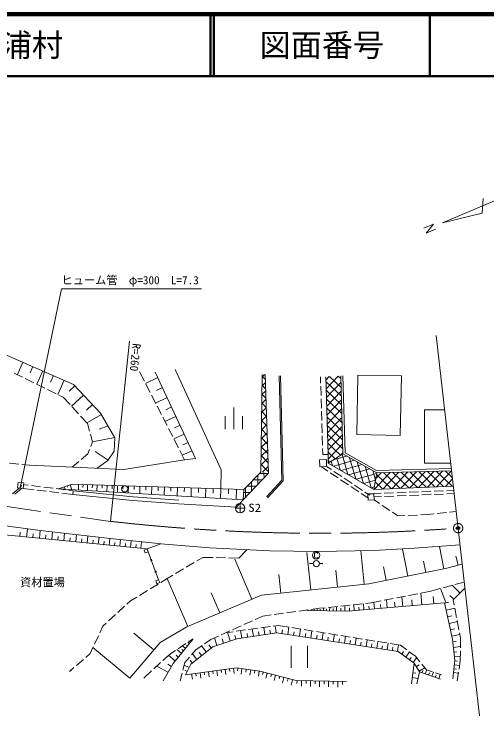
# Model space of a CAD drawing. Units: millimetres, scale not verified. Extents: x 40000 to 680000, y 20000 to 380000.
# Drawn here: x 477172 to 553151, y 267098 to 380000 of the extents above; entities that cross this region are included whole.
import ezdxf
from ezdxf.enums import TextEntityAlignment as Align

# ---------------------------------------------------------------- set-up
doc = ezdxf.new("R2010")
doc.units = ezdxf.units.MM
doc.header["$LTSCALE"] = 1000
doc.header["$PDMODE"] = 32
doc.header["$PDSIZE"] = 500
doc.linetypes.add('CHAIN', pattern=[18.5, 12, -1.5, 3.5, -1.5])
for name, color, linetype, lineweight in [('M-BGD', 7, 'Continuous', 13), ('M-BMK', 2, 'CHAIN', 13), ('M-BMK-OTRS', 5, 'Continuous', 13), ('M-BMK-SRVR', 3, 'Continuous', 13), ('M-STR-HTXT', 7, 'Continuous', 13), ('M-TTL', 2, 'Continuous', 140), ('M-TTL-LINE', 7, 'Continuous', 50)]:
    doc.layers.add(name, color=color, linetype=linetype, lineweight=lineweight)
doc.layers.add('M-OTRS', color=6, linetype='Continuous')
doc.layers.add('M-TTL-TXT', color=7, linetype='Continuous')
doc.styles.add('ＭＳ ゴシック', font='')
doc.styles.get('ＭＳ ゴシック').set_extended_font_data('MS Gothic')

# ---------------------------------------------------------------- blocks, each defined once
blk = doc.blocks.new('open_arrow')
at = {"color": 0, "linetype": 'Continuous', "lineweight": -2}
blk.add_lwpolyline([(7.5, 1.25), (0, 0), (7.5, -1.25)], dxfattribs=at)

msp = doc.modelspace()

# ---------------------------------------------------------------- linework, layer by layer
at = {"layer": 'M-BGD'}
for p, q in [((474691, 325692), (486724, 320433)), ((478586, 323990), (477714, 321996)), ((480181, 323293), (479745, 322296)), ((477188, 322256), (478533, 321592)), ((481776, 322596), (480840, 320454)), ((483490, 321847), (483022, 320776)), ((498105, 320925), (497327, 322447)), ((506347, 308518), (499865, 322418)), ((503037, 322839), (510467, 306666)), ((516847, 306332), (517045, 322022)), ((517431, 322000), (517040, 321618)), ((517518, 321995), (518056, 306124)), ((520213, 305001), (519786, 321827)), ((520415, 304924), (519986, 321832)), ((529649, 321787), (529996, 309245)), ((530389, 309420), (530018, 321805)), ((532428, 321924), (532258, 312353)), ((539401, 321799), (532428, 321924)), ((539230, 312228), (539401, 321799)), ((478981, 321371), (480326, 320707)), ((485203, 321098), (484198, 318797)), ((500287, 321512), (498283, 320577)), ((517560, 320729), (517022, 320204)), ((517545, 321191), (517041, 321708)), ((526400, 321627), (526430, 320627)), ((527621, 309141), (527240, 321668)), ((527258, 321102), (527820, 321696)), ((527263, 320907), (529738, 318565)), ((527300, 319692), (529264, 321768)), ((527343, 318282), (529678, 320750)), ((527881, 321699), (529699, 319979)), ((529264, 321768), (529660, 321393)), ((480775, 320486), (482120, 319822)), ((482568, 319601), (483913, 318937)), ((486963, 320180), (486050, 319318)), ((486724, 320433), (491084, 315813)), ((499016, 319144), (498333, 320480)), ((501035, 319908), (500033, 319441)), ((517595, 319707), (517023, 320294)), ((526445, 320127), (526490, 318628)), ((484362, 318716), (485051, 318376)), ((488342, 318719), (486418, 316903)), ((499926, 317364), (499243, 318699)), ((517606, 319377), (517004, 318790)), ((517645, 318223), (517005, 318880)), ((527306, 319490), (529777, 317152)), ((527386, 316872), (529717, 319336)), ((485051, 318376), (486163, 317178)), ((501783, 318305), (499895, 317425)), ((517652, 318025), (516986, 317376)), ((517696, 316739), (516987, 317466)), ((526505, 318128), (526550, 316629)), ((527350, 318072), (529816, 315738)), ((527429, 315463), (529756, 317922)), ((486504, 316811), (487524, 315712)), ((489794, 317180), (488832, 316272)), ((500837, 315583), (500154, 316919)), ((502487, 316795), (501543, 316355)), ((512494, 316735), (512494, 313235)), ((517698, 316673), (516968, 315962)), ((526565, 316129), (526610, 314630)), ((527393, 316655), (529855, 314324)), ((527472, 314053), (529795, 316509)), ((546355, 316352), (543119, 316346)), ((543119, 316346), (543136, 307763)), ((487864, 315345), (488977, 314147)), ((491203, 315608), (488877, 314254)), ((491084, 315813), (493390, 311849)), ((501747, 313802), (501064, 315138)), ((503191, 315285), (501413, 314456)), ((511094, 315335), (511094, 313235)), ((513894, 315335), (513894, 313235)), ((517744, 315321), (516950, 314548)), ((517746, 315255), (516969, 316052)), ((527436, 315237), (529895, 312911)), ((527514, 312643), (529834, 315095)), ((488977, 314147), (489308, 312900)), ((517790, 313969), (516933, 313134)), ((517796, 313771), (516952, 314638)), ((526625, 314130), (526670, 312631)), ((492286, 313747), (490869, 313233)), ((502658, 312022), (501975, 313357)), ((503855, 313862), (502965, 313448)), ((517847, 312287), (516934, 313223)), ((527479, 313820), (529934, 311497)), ((527557, 311234), (529873, 313681)), ((489437, 312416), (489768, 311169)), ((493369, 311886), (489768, 311169)), ((493390, 311849), (493263, 309704)), ((504518, 312440), (502843, 311659)), ((517835, 312617), (516915, 311720)), ((517897, 310803), (516916, 311809)), ((526685, 312131), (526730, 310631)), ((527522, 312402), (529973, 310083)), ((527600, 309824), (529912, 312268)), ((532258, 312353), (539230, 312228)), ((489768, 311169), (489488, 310436)), ((503568, 310241), (502885, 311576)), ((505143, 311100), (504305, 310710)), ((517881, 311265), (516897, 310306)), ((527565, 310985), (529638, 309023)), ((527631, 308402), (529951, 310854)), ((489310, 309969), (489030, 309236)), ((492275, 308238), (490223, 309621)), ((493263, 309704), (492252, 308203)), ((504574, 308274), (503796, 309796)), ((505768, 309760), (504190, 309025)), ((517927, 309914), (516879, 308891)), ((517947, 309319), (516898, 310395)), ((526745, 310132), (526775, 309132)), ((527608, 309568), (528759, 308478)), ((529537, 308961), (529990, 309440)), ((535432, 306578), (530389, 309420)), ((489030, 309236), (487971, 308346)), ((494833, 306745), (504574, 308274)), ((504574, 308274), (506347, 308518)), ((517973, 308562), (516861, 307477)), ((517998, 307835), (516880, 308981)), ((527355, 308324), (526250, 308290)), ((526250, 308290), (526284, 307192)), ((526775, 309132), (527621, 309141)), ((527389, 307226), (527355, 308324)), ((527621, 309141), (527639, 307784)), ((527639, 307784), (529996, 309245)), ((528448, 308286), (530612, 308903)), ((529570, 306664), (529008, 308633)), ((530817, 305941), (529892, 309181)), ((529996, 309245), (535442, 306218)), ((532063, 305218), (531087, 308639)), ((476431, 307739), (477926, 307607)), ((478424, 307564), (479636, 307457)), ((479636, 307457), (494833, 306745)), ((487589, 308024), (486530, 307134)), ((492252, 308203), (490526, 306946)), ((518048, 306351), (516862, 307567)), ((518019, 307210), (517078, 306292)), ((526284, 307192), (527389, 307226)), ((526501, 307197), (527562, 306487)), ((527389, 307229), (528151, 306719)), ((527634, 308166), (527880, 307933)), ((527639, 307784), (534967, 303533)), ((528324, 307387), (528125, 308085)), ((528528, 307269), (531848, 308216)), ((529730, 306572), (533084, 307529)), ((533309, 304495), (532323, 307952)), ((534556, 303772), (533559, 307265)), ((543136, 307763), (547331, 307771)), ((510467, 306666), (510379, 303654)), ((518056, 306124), (513997, 301852)), ((514091, 303542), (516847, 306332)), ((518018, 306085), (516594, 306076)), ((517333, 305363), (517327, 306249)), ((527978, 306210), (529225, 305376)), ((528567, 306442), (529814, 305608)), ((530931, 305875), (534320, 306842)), ((532133, 305178), (535424, 306117)), ((535233, 305040), (534795, 306578)), ((534967, 303533), (535442, 306218)), ((535007, 303535), (537604, 306276)), ((535274, 305271), (536190, 306238)), ((547430, 306901), (535432, 306578)), ((535442, 306218), (547471, 306542)), ((536441, 303594), (539018, 306314)), ((539216, 303709), (536537, 306247)), ((537874, 303653), (540431, 306352)), ((540610, 303766), (537951, 306286)), ((539308, 303712), (541845, 306391)), ((542003, 303824), (539364, 306324)), ((540741, 303772), (543259, 306429)), ((543396, 303881), (540778, 306362)), ((542175, 303831), (544672, 306467)), ((544789, 303939), (542192, 306400)), ((546183, 303996), (543605, 306438)), ((543608, 303890), (546086, 306505)), ((547576, 304054), (545019, 306476)), ((545042, 303949), (547474, 306516)), ((547600, 305409), (546433, 306514)), ((517063, 305079), (515600, 305070)), ((516339, 304317), (516330, 305808)), ((517776, 302395), (520213, 305001)), ((517922, 302258), (520415, 304924)), ((529641, 305098), (530888, 304265)), ((530230, 305330), (531477, 304497)), ((533334, 304481), (535230, 305022)), ((537823, 303651), (535395, 305952)), ((546476, 304008), (547621, 305218)), ((477990, 303752), (476902, 302815)), ((477303, 302765), (478412, 303720)), ((477744, 303771), (477813, 304676)), ((478658, 303702), (477744, 303771)), ((477813, 304676), (478727, 304606)), ((478727, 304606), (478658, 303702)), ((479459, 304209), (478704, 304300)), ((481445, 303968), (479956, 304149)), ((483430, 303728), (481941, 303908)), ((484294, 303623), (486530, 304375)), ((485242, 303942), (485370, 303559)), ((485716, 304101), (485780, 303910)), ((486189, 304261), (486447, 303495)), ((486530, 304375), (514091, 303542)), ((487530, 304345), (487502, 303432)), ((488261, 304323), (488247, 303866)), ((488991, 304301), (488962, 303345)), ((489756, 304278), (489742, 303800)), ((490521, 304255), (490491, 303254)), ((491322, 304230), (491307, 303730)), ((492123, 304206), (492091, 303158)), ((492961, 304181), (492945, 303657)), ((493800, 304155), (493767, 303058)), ((494678, 304129), (494661, 303580)), ((495555, 304102), (495521, 302954)), ((496474, 304075), (496457, 303500)), ((497393, 304047), (497357, 302844)), ((498355, 304018), (498337, 303416)), ((499317, 303989), (499279, 302730)), ((500324, 303958), (500305, 303329)), ((501332, 303928), (501292, 302610)), ((502386, 303896), (502366, 303237)), ((503440, 303864), (503399, 302484)), ((504544, 303830), (504523, 303141)), ((505648, 303797), (505604, 302353)), ((506804, 303762), (506782, 303040)), ((507960, 303727), (507914, 302215)), ((514352, 302226), (514342, 303796)), ((516107, 304073), (514606, 304064)), ((515345, 303272), (515336, 304802)), ((531304, 303987), (532551, 303154)), ((531892, 304219), (533139, 303385)), ((534536, 303784), (535036, 303926)), ((534967, 303533), (547753, 304061)), ((536430, 303594), (535186, 304772)), ((480393, 303491), (478658, 303702)), ((482379, 303251), (480889, 303431)), ((484364, 303010), (482875, 303191)), ((485416, 303487), (483927, 303667)), ((513997, 301852), (484294, 303623)), ((486595, 302740), (484860, 302950)), ((486668, 303335), (485912, 303427)), ((486668, 303335), (486595, 302740)), ((496276, 301756), (486595, 302740)), ((496328, 302354), (486668, 303335)), ((509169, 303691), (509147, 302934)), ((510379, 303654), (510331, 302071)), ((511646, 303616), (511622, 302824)), ((512913, 303577), (512862, 301920)), ((514091, 303542), (513997, 301852)), ((515151, 303067), (514064, 303060)), ((532966, 302876), (534028, 302166)), ((533555, 303108), (534317, 302598)), ((534015, 302805), (534996, 302834)), ((534045, 301808), (534015, 302805)), ((535036, 303536), (534977, 303592)), ((534985, 302865), (536162, 302912)), ((534996, 302834), (535025, 301837)), ((536662, 302932), (538161, 302991)), ((538660, 303011), (540159, 303070)), ((540659, 303090), (542157, 303149)), ((540698, 302571), (542197, 302630)), ((542657, 303169), (544156, 303228)), ((542697, 302650), (544196, 302709)), ((544656, 303248), (546154, 303307)), ((544695, 302729), (546194, 302788)), ((546654, 303327), (547831, 303373)), ((546694, 302808), (547890, 302855)), ((503595, 301228), (496276, 301756)), ((503638, 301826), (496328, 302354)), ((512910, 300708), (513997, 301852)), ((514195, 302061), (514008, 302060)), ((517922, 302258), (517776, 302395)), ((535025, 301837), (534045, 301808)), ((535005, 302346), (536202, 302393)), ((535893, 301251), (535025, 301837)), ((536702, 302413), (538200, 302472)), ((538700, 302492), (540199, 302551)), ((503595, 301228), (512910, 300708)), ((537549, 300131), (536307, 300971)), ((538831, 299265), (537964, 299851)), ((539974, 299317), (538831, 299265)), ((541971, 299407), (540473, 299339)), ((543614, 299481), (542471, 299430)), ((544672, 299600), (543614, 299481)), ((546660, 299824), (545169, 299656)), ((548215, 299998), (547157, 299879)), ((472856, 298056), (481390, 296947)), ((479177, 295867), (479310, 297217)), ((481236, 295664), (481362, 296951)), ((481390, 296947), (492641, 295636)), ((472904, 296486), (498555, 293955)), ((478097, 295974), (478164, 296649)), ((480206, 295766), (480270, 296409)), ((482236, 295565), (482298, 296191)), ((483237, 295466), (483361, 296717)), ((484210, 295370), (484271, 295979)), ((485184, 295274), (485304, 296491)), ((487077, 295087), (487194, 296271)), ((488919, 294906), (489033, 296057)), ((490710, 294729), (490821, 295848)), ((486131, 295181), (486189, 295773)), ((487998, 294997), (488055, 295572)), ((489815, 294817), (489870, 295377)), ((491581, 294643), (491635, 295187)), ((492452, 294557), (492560, 295646)), ((492641, 295636), (501412, 294709)), ((493313, 294472), (493366, 295010)), ((494174, 294387), (494280, 295463)), ((495025, 294303), (495077, 294835)), ((495876, 294219), (495981, 295283)), ((497560, 294053), (497664, 295105)), ((498555, 293955), (500758, 294778)), ((501412, 294709), (508636, 294117)), ((496718, 294136), (496770, 294662)), ((498555, 293955), (498087, 293780)), ((498087, 293780), (498262, 293311)), ((498730, 293486), (498555, 293955)), ((508636, 294117), (518257, 293648)), ((513306, 292497), (514581, 293827)), ((518257, 293648), (525984, 293539)), ((525984, 293539), (534961, 293705)), ((533448, 288291), (532877, 293667)), ((534961, 293705), (541432, 294068)), ((540435, 289603), (539573, 293964)), ((541432, 294068), (548826, 294628)), ((546239, 290750), (545522, 294378)), ((498262, 293311), (498730, 293486)), ((498730, 293486), (500402, 289012)), ((506560, 292058), (507481, 292608)), ((507481, 292608), (509144, 292577)), ((509644, 292567), (511144, 292538)), ((511643, 292529), (513306, 292497)), ((524846, 287378), (524208, 293387)), ((525470, 293219), (525441, 292692)), ((525441, 292692), (525507, 292592)), ((525547, 293311), (525470, 293219)), ((525507, 292592), (525599, 292515)), ((525647, 293378), (525547, 293311)), ((525599, 292515), (525815, 292503)), ((525863, 293366), (525647, 293378)), ((525815, 292503), (525913, 292546)), ((525955, 293288), (525863, 293366)), ((525913, 292546), (525965, 292615)), ((525999, 293214), (525955, 293288)), ((548544, 291339), (548165, 292778)), ((499352, 292124), (499079, 292248)), ((499278, 292322), (499154, 292049)), ((504844, 291031), (506131, 291801)), ((515356, 285874), (512621, 292301)), ((525241, 291608), (524650, 291641)), ((526244, 291607), (526808, 291621)), ((543337, 290177), (542978, 291990)), ((546513, 290804), (549181, 291506)), ((500052, 290250), (499779, 290375)), ((499978, 290449), (499854, 290176)), ((503127, 290005), (504414, 290775)), ((529147, 287834), (528861, 290522)), ((534191, 288369), (546513, 290804)), ((536946, 288914), (536515, 291094)), ((500747, 288571), (501777, 289198)), ((501777, 289198), (502698, 289749)), ((505073, 281498), (501794, 289203)), ((520038, 286867), (519719, 289872)), ((499039, 287530), (500320, 288311)), ((500402, 289012), (499933, 288837)), ((499933, 288837), (500108, 288369)), ((500108, 288369), (500577, 288544)), ((500577, 288544), (500402, 289012)), ((516909, 286535), (534191, 288369)), ((546086, 287706), (547533, 288100)), ((548829, 286865), (547571, 288110)), ((548016, 288232), (549507, 288638)), ((497331, 286490), (498612, 287270)), ((510215, 283686), (508847, 286900)), ((542676, 284952), (542518, 286855)), ((542525, 286856), (544112, 287168)), ((544112, 287168), (545604, 287575)), ((546533, 285323), (545694, 287599)), ((547744, 285769), (549618, 287663)), ((495875, 285603), (496904, 286230)), ((504917, 281432), (516909, 286535)), ((536637, 285699), (538109, 285988)), ((537131, 284492), (537025, 285775)), ((538600, 286085), (540071, 286374)), ((539631, 284699), (539501, 286262)), ((540562, 286470), (542034, 286760)), ((541153, 284825), (541075, 285777)), ((544610, 285112), (544510, 286321)), ((547832, 285858), (547203, 286481)), ((547906, 284904), (547744, 285769)), ((493837, 283734), (494942, 284747)), ((495311, 285085), (495875, 285603)), ((527682, 284564), (529173, 284721)), ((527879, 284024), (527884, 284585)), ((528978, 284015), (528984, 284701)), ((529670, 284774), (531162, 284931)), ((530322, 284004), (530329, 284843)), ((530812, 283968), (546349, 285276)), ((531659, 284984), (533151, 285142)), ((531831, 284052), (531753, 284994)), ((532612, 284117), (532571, 284605)), ((533393, 284182), (533312, 285158)), ((533648, 285194), (534559, 285290)), ((534236, 284252), (534192, 284779)), ((534559, 285290), (536147, 285602)), ((535078, 284322), (534991, 285375)), ((536105, 284407), (536051, 285048)), ((538381, 284596), (538316, 285377)), ((546349, 285276), (547600, 279452)), ((546353, 285257), (547053, 285407)), ((492363, 282382), (493468, 283396)), ((518987, 283415), (520473, 283619)), ((520968, 283687), (522454, 283891)), ((522950, 283959), (524436, 284163)), ((524210, 284054), (530812, 283968)), ((524379, 284053), (524380, 284114)), ((524879, 284048), (524880, 284171)), ((524931, 284231), (526274, 284415)), ((525379, 284044), (525380, 284198)), ((525879, 284040), (525882, 284347)), ((526274, 284415), (527184, 284511)), ((526379, 284036), (526381, 284260)), ((526879, 284032), (526883, 284480)), ((527379, 284028), (527381, 284309)), ((528429, 284019), (528431, 284363)), ((529650, 284009), (529653, 284429)), ((531077, 283997), (531081, 284470)), ((546594, 284137), (547993, 284438)), ((548274, 282938), (547998, 284412)), ((514110, 281792), (515477, 282409)), ((515933, 282615), (517149, 283163)), ((517149, 283163), (518491, 283348)), ((546824, 283064), (547495, 283208)), ((547055, 281990), (548397, 282278)), ((548641, 280972), (548366, 282446)), ((490935, 280462), (491430, 281527)), ((491430, 281527), (491994, 282044)), ((500630, 278906), (504917, 281432)), ((512287, 280970), (513654, 281587)), ((514853, 281000), (516338, 281209)), ((516833, 281279), (518318, 281488)), ((517458, 280196), (517288, 281345)), ((518813, 281558), (519612, 281670)), ((519274, 280465), (519106, 281600)), ((519612, 281670), (521298, 281397)), ((521158, 280213), (521340, 281390)), ((521792, 281317), (523273, 281076)), ((490092, 278649), (490724, 280009)), ((499623, 277724), (496435, 280438)), ((510464, 280147), (511831, 280764)), ((511915, 279178), (511462, 280530)), ((511578, 280539), (512377, 280651)), ((512819, 279481), (512630, 280046)), ((512872, 280721), (514357, 280930)), ((512967, 279530), (519404, 280484)), ((513756, 279647), (513581, 280826)), ((514687, 279785), (514601, 280367)), ((515619, 279923), (515446, 281087)), ((516539, 280059), (516453, 280634)), ((518366, 280330), (518282, 280898)), ((519404, 280484), (538879, 277474)), ((520216, 280358), (520307, 280947)), ((522088, 280069), (522178, 280651)), ((523019, 279925), (523199, 281088)), ((523766, 280996), (525247, 280756)), ((523938, 279783), (524027, 280358)), ((524858, 279641), (525035, 280790)), ((525740, 280676), (527221, 280436)), ((525766, 279501), (525854, 280068)), ((526674, 279360), (526850, 280496)), ((527715, 280356), (529195, 280115)), ((528469, 279083), (528643, 280205)), ((529689, 280035), (531169, 279795)), ((547276, 280960), (547920, 281098)), ((547497, 279930), (548784, 280207)), ((548895, 279615), (548733, 280480)), ((495761, 273187), (500630, 278906)), ((502723, 275544), (505972, 279501)), ((505338, 278728), (505091, 278931)), ((505972, 279501), (505207, 279005)), ((507794, 278709), (508792, 279393)), ((508792, 279393), (510008, 279942)), ((509091, 278233), (512967, 279530)), ((509752, 278454), (509353, 279646)), ((510833, 278816), (510607, 279492)), ((527572, 279222), (527659, 279783)), ((529356, 278946), (529442, 279500)), ((530243, 278809), (530414, 279917)), ((531119, 278674), (531204, 279221)), ((531663, 279715), (533143, 279474)), ((531995, 278538), (532165, 279633)), ((532861, 278404), (532945, 278945)), ((533637, 279394), (535118, 279154)), ((533727, 278271), (533894, 279353)), ((535437, 278006), (535602, 279075)), ((535611, 279074), (537092, 278834)), ((547600, 279452), (548000, 276057)), ((547649, 279033), (548215, 279100)), ((548885, 278064), (548895, 279615)), ((489386, 277131), (489881, 278195)), ((495761, 273187), (489840, 278106)), ((504055, 277167), (503311, 277778)), ((504787, 278734), (503528, 277919)), ((504379, 277561), (504133, 277763)), ((504703, 277955), (504210, 278360)), ((505020, 278342), (504897, 278443)), ((505565, 275428), (509091, 278233)), ((505669, 276917), (506382, 277743)), ((506382, 277743), (507381, 278427)), ((508062, 277414), (507301, 278372)), ((508849, 278040), (508458, 278532)), ((521711, 278360), (521711, 274860)), ((524336, 278360), (524336, 274860)), ((534582, 278138), (534664, 278673)), ((536282, 277876), (536364, 278404)), ((537127, 277745), (537291, 278801)), ((537585, 278754), (539272, 278480)), ((537962, 277616), (538043, 278138)), ((538797, 277487), (538958, 278531)), ((539272, 278480), (540260, 277739)), ((547756, 278129), (548887, 278262)), ((488685, 276518), (489386, 277131)), ((502343, 277152), (501096, 276014)), ((503077, 275975), (502012, 276850)), ((503108, 277647), (502343, 277152)), ((503566, 276571), (503194, 276877)), ((506531, 276196), (505819, 277091)), ((507296, 276805), (506916, 277284)), ((538879, 277474), (541474, 275591)), ((539470, 277046), (539768, 277457)), ((540128, 276568), (540725, 277391)), ((540660, 277439), (541648, 276698)), ((541648, 276698), (542382, 275810)), ((547845, 277374), (548316, 277430)), ((547934, 276620), (548877, 276731)), ((548872, 276013), (548882, 277564)), ((487179, 275201), (488309, 276189)), ((500727, 275678), (499619, 274667)), ((501126, 272766), (502723, 275544)), ((504307, 274466), (504628, 275713)), ((504628, 275713), (505342, 276539)), ((505815, 275626), (505459, 276074)), ((540722, 276137), (540991, 276508)), ((541474, 275591), (541004, 272285)), ((541316, 275706), (541855, 276448)), ((542309, 274220), (541474, 275591)), ((548000, 276057), (547695, 273070)), ((547990, 275958), (548404, 275916)), ((548663, 274632), (548872, 276013)), ((486102, 274259), (486803, 274872)), ((486102, 274259), (486391, 274513)), ((501902, 274116), (500131, 275134)), ((502452, 275072), (501854, 275415)), ((505301, 274894), (504517, 275282)), ((504990, 274267), (504599, 274461)), ((504717, 273716), (505565, 275428)), ((512911, 274824), (504717, 273716)), ((509759, 274398), (509873, 273559)), ((510430, 274489), (510487, 274069)), ((511101, 274579), (511214, 273743)), ((511770, 274670), (511827, 274252)), ((512439, 274760), (512552, 273927)), ((516674, 274304), (512911, 274824)), ((513106, 274797), (513048, 274381)), ((513772, 274705), (513649, 273816)), ((514484, 274607), (514422, 274162)), ((515195, 274509), (515077, 273654)), ((515879, 274414), (515820, 273987)), ((541817, 275028), (542273, 275306)), ((542261, 274298), (543174, 274854)), ((542701, 275425), (543435, 274537)), ((542737, 274065), (542854, 274386)), ((543251, 273878), (543485, 274520)), ((543435, 274537), (544401, 274205)), ((547860, 274680), (548244, 274641)), ((547922, 275295), (548751, 275210)), ((499249, 274330), (498003, 273193)), ((503862, 272734), (504183, 273981)), ((505708, 273850), (505822, 273003)), ((506385, 273941), (506442, 273518)), ((507063, 274033), (507177, 273189)), ((507738, 274124), (507795, 273702)), ((508413, 274216), (508527, 273374)), ((509086, 274307), (509143, 273886)), ((516563, 274320), (516449, 273497)), ((522510, 272780), (516674, 274304)), ((517208, 274165), (517103, 273763)), ((517851, 273997), (517634, 273169)), ((518513, 273824), (518405, 273410)), ((519176, 273651), (518954, 272803)), ((519855, 273474), (519744, 273050)), ((520533, 273296), (520306, 272428)), ((541145, 273275), (542082, 273142)), ((541251, 274025), (541720, 273959)), ((541901, 272282), (542309, 274220)), ((542309, 274220), (545677, 272996)), ((543780, 273686), (543900, 274016)), ((544308, 273494), (544548, 274154)), ((544851, 273296), (544974, 273636)), ((544874, 274042), (545839, 273709)), ((545394, 273099), (545641, 273778)), ((547797, 274065), (548566, 273986)), ((548379, 272756), (548589, 274137)), ((521228, 273115), (521114, 272681)), ((521922, 272933), (521690, 272044)), ((530563, 272626), (522510, 272780)), ((522638, 272777), (522629, 272318)), ((523373, 272763), (523355, 271865)), ((524091, 272750), (524083, 272300)), ((524810, 272736), (524793, 271830)), ((525535, 272722), (525526, 272269)), ((526260, 272708), (526242, 271795)), ((526990, 272694), (526981, 272238)), ((527720, 272680), (527703, 271760)), ((528456, 272666), (528447, 272206)), ((529192, 272652), (529175, 271725)), ((529934, 272638), (529925, 272174))]:
    msp.add_line(p, q, dxfattribs=at)
for centre, radius in [((494932, 303635), 500), ((525719, 292941), 600), ((525740, 291609), 500)]:
    msp.add_circle(centre, radius, dxfattribs=at)
at = {"layer": 'M-BMK'}
msp.add_line((469553, 301707), (492685, 298401), dxfattribs=at)
msp.add_circle((548521, 297313), 750, dxfattribs=at)
msp.add_arc((526359, 593349), 296865, 263.48675, 274.28119, dxfattribs=at)
at = {"layer": 'M-BMK-OTRS'}
for p, q in [((548478, 297684), (544999, 328270)), ((551958, 267098), (548478, 297684))]:
    msp.add_line(p, q, dxfattribs=at)
at = {"layer": 'M-BMK-SRVR'}
for p, q in [((546002, 346407), (570780, 356966)), ((552371, 347950), (552518, 350354)), ((546002, 346407), (552371, 347950)), ((544563, 346220), (543031, 345558)), ((543367, 344773), (544563, 346220)), ((544897, 345424), (543367, 344773)), ((514248, 300512), (512748, 300512)), ((513498, 301262), (513498, 299762))]:
    msp.add_line(p, q, dxfattribs=at)
msp.add_circle((513498, 300512), 750, dxfattribs=at)
at = {"layer": 'M-OTRS'}
msp.add_point((548521, 297313), dxfattribs=at)
at = {"layer": 'M-STR-HTXT'}
msp.add_line((492685, 298401), (495696, 327367), dxfattribs=at)
msp.add_lwpolyline([(478173, 303739), (484805, 335786), (507305, 335786)], dxfattribs=at)
at = {"layer": 'M-TTL'}
msp.add_line((680000, 380000), (40000, 380000), dxfattribs=at)
at = {"layer": 'M-TTL-LINE'}
for p, q in [((508747, 380000), (508747, 370000)), ((509247, 380000), (509247, 370000)), ((543997, 380000), (543997, 370000)), ((40000, 370000), (680000, 370000))]:
    msp.add_line(p, q, dxfattribs=at)

# ---------------------------------------------------------------- block references
at = {"layer": 'M-STR-HTXT', "xscale": 66.7, "yscale": 66.7, "rotation": 78.3}
msp.add_blockref('open_arrow', (478173, 303739), dxfattribs=at)

# ---------------------------------------------------------------- texts
at = {"layer": 'M-BGD', "style": 'ＭＳ ゴシック'}
msp.add_text('資材置場', height=1320, dxfattribs=at).set_placement((478138, 288595), align=Align.MIDDLE_LEFT)
at = {"layer": 'M-BMK-SRVR', "style": 'ＭＳ ゴシック', "width": 1.15}
msp.add_text('S2', height=1320, dxfattribs=at).set_placement((514805, 299533), align=Align.BOTTOM_LEFT)
at = {"layer": 'M-STR-HTXT', "style": 'ＭＳ ゴシック'}
msp.add_text('ヒューム管\u3000φ=300\u3000L=7.3', height=1320, dxfattribs=at).set_placement((484805, 337186), align=Align.MIDDLE_LEFT)
msp.add_text('R=260', height=1320, rotation=264.065, dxfattribs=at).set_placement((496897, 327016), align=Align.MIDDLE_LEFT)
at = {"layer": 'M-TTL-TXT', "style": 'ＭＳ ゴシック'}
msp.add_text('下関市長府野久留米町・大字豊浦村', height=3666, dxfattribs=at).set_placement((405024, 375000), align=Align.MIDDLE_LEFT)
msp.add_text('図面番号', height=3666, dxfattribs=at).set_placement((526622, 375000), align=Align.MIDDLE_CENTER)

doc.saveas('drawing.dxf')
